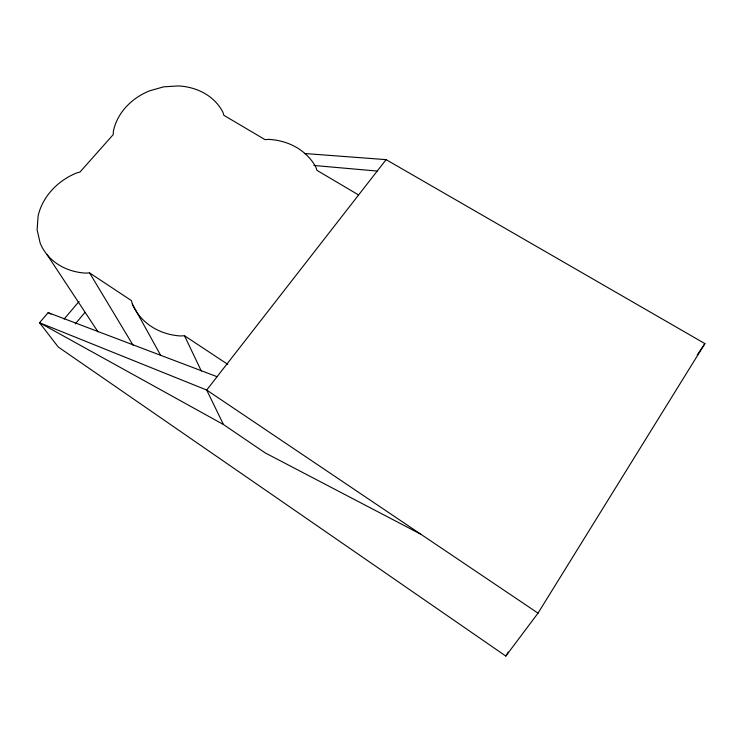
<?xml version="1.0" encoding="UTF-8"?>
<svg xmlns="http://www.w3.org/2000/svg" width="742" height="742" viewBox="0 0 742 742"><rect width="100%" height="100%" fill="white"/><g stroke="black" fill="none" stroke-linecap="round" stroke-linejoin="round"><path stroke-width="1.11" d="M217.072 376.704L48.184 312.632L39.53 322.742L58.256 347.015L505.821 656.067L538.024 613.142L704.9 343.611L386.109 159.641L304.368 153.492M505.821 656.067L508.27 652.135M697.211 355.056L704.9 343.611M386.109 159.641L206.693 390.032L223.444 424.517L265.107 452.852L420.76 534.184M75.294 323.902L84.996 312.382M64.118 319.079L79.06 301.447M160.745 355.501L132.345 304.099L131.436 300.603L89.569 272.889L85.608 273.121A60.343 51.402 -22.1 0 1 40.142 242.986L37.1 229.816L38.102 216.08A60.343 51.402 -22.1 0 1 76.315 173.071L80.043 171.986L113.229 134.599L113.368 131.371A57.987 48.703 -15.5 0 1 149.3 90.941L163.574 86.851L178.256 85.933A57.987 48.703 -15.5 0 1 222.925 112.311L223.899 115.325L264.977 139.617L268.771 139.385A59.304 51.569 -11.5 0 1 315.842 167.182L316.964 170.354L358.321 194.803M227.813 364.396L184.489 335.727L180.408 335.959A61.605 54.648 -19.8 0 1 132.345 304.099M313.922 165.466L377.214 171.068M48.184 312.632L50.929 314.107M223.444 424.517L39.53 322.742L206.693 390.032L538.024 613.142M47.08 254.673L98.055 331.915M89.569 272.889L133.068 345.225M184.489 335.727L201.314 371.028"/></g></svg>
